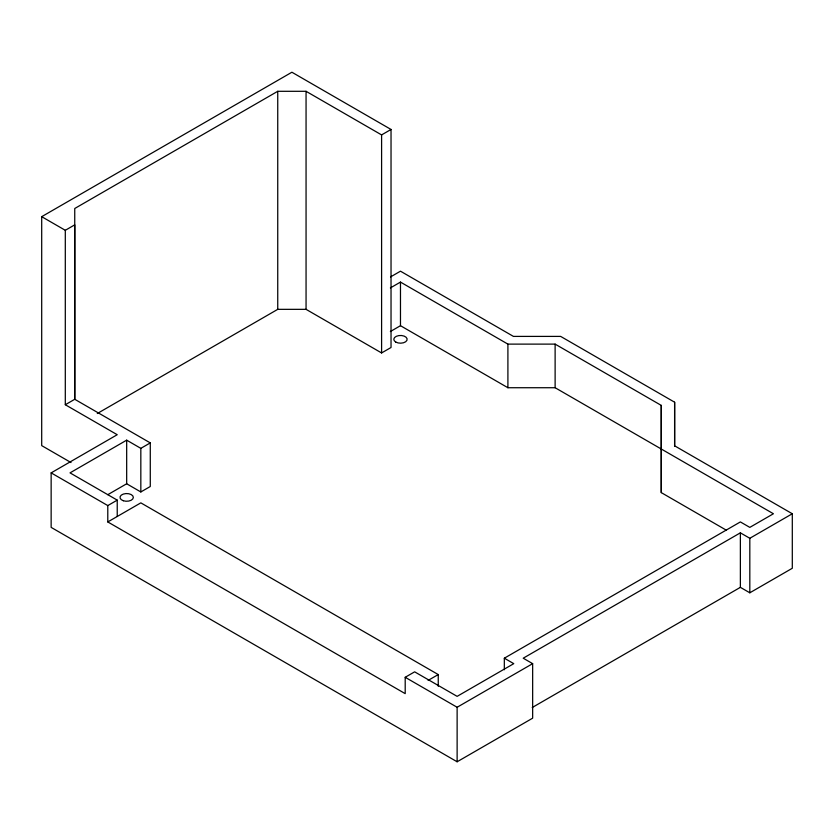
<?xml version="1.0" encoding="UTF-8"?>
<svg xmlns="http://www.w3.org/2000/svg" width="834" height="834" viewBox="0 0 834 834"><rect width="100%" height="100%" fill="white"/><g stroke="black" fill="none" stroke-linecap="round" stroke-linejoin="round"><path stroke-width="1.25" d="M65.302 404.74L65.302 230.299L74.747 224.846L74.747 399.288L65.302 404.74L117.229 434.712L51.145 472.878L51.145 527.38L457.126 761.776L532.655 718.168L532.655 663.655L523.22 658.203L740.373 532.832L749.818 538.284L792.3 513.754L792.3 568.267L749.818 592.797L740.373 587.344L532.217 707.524M107.784 521.938L107.794 505.581L117.229 500.129L117.229 516.486L107.784 521.938L405.199 693.638L405.199 677.291L414.644 671.839L457.126 696.359L513.775 663.655L504.33 658.203L504.33 669.754M390.364 331.536L400.476 325.698L400.476 282.09L507.906 344.119L555.121 344.119L661.268 405.397L661.268 492.613L726.31 530.174M457.126 761.776L457.126 707.263L532.655 663.655M504.33 658.203L740.373 521.928L749.818 527.38L773.42 513.754L555.121 387.727L507.906 387.727L507.906 344.119M555.121 387.727L555.121 344.119M674.612 446.336L674.612 402.207L560.646 336.404L513.442 336.404L400.476 271.186L390.562 276.909M740.373 587.344L740.373 532.832M749.818 592.797L749.818 538.284M71.015 462.547L41.7 445.617L41.7 216.673L291.9 72.224L391.031 129.458L391.031 347.497L381.597 352.949L306.057 309.341L277.743 309.341L97.297 413.518M391.031 129.458L381.597 134.91L306.057 91.302L277.743 91.302L74.747 208.5L74.747 399.288L150.276 442.896L150.276 486.503L140.831 491.956L126.674 483.772L107.794 494.677M150.276 442.896L140.831 448.348L126.674 440.164L70.025 472.868L117.229 500.129M390.364 287.928L400.476 282.09M117.229 516.486L140.831 502.86L438.246 674.57L438.246 686.246M428.123 680.408L438.246 674.57M792.3 513.754L674.612 445.815L674.612 402.207M400.476 325.698L507.906 387.727M41.7 216.673L65.302 230.299M51.145 472.878L107.794 505.581M405.199 677.291L457.126 707.263M661.268 405.397L661.268 492.613M381.597 134.91L381.597 352.949M306.057 91.302L306.057 309.341M277.743 91.302L277.743 309.341M140.831 448.348L140.831 491.956M126.674 440.164L126.674 483.772M123.338 500.744A6.672 3.857 0 0 0 133.346 497.408A6.672 3.857 0 0 0 123.338 494.062A6.672 3.857 0 0 0 123.338 500.744M395.754 342.055A6.672 3.857 0 0 0 406.929 340.324A6.672 3.857 0 0 0 398.746 335.602A6.672 3.857 0 0 0 395.754 342.055"/></g></svg>
